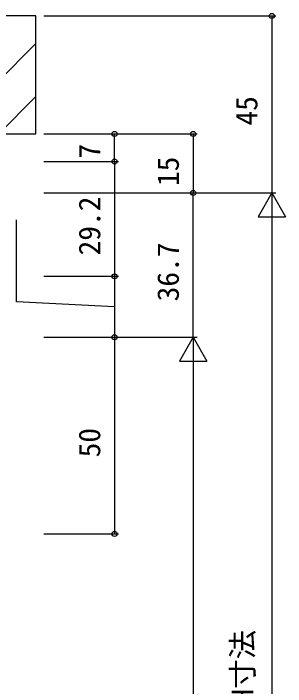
# Model space of a CAD drawing. Units: millimetres, scale not verified. Extents: x -437 to 438, y -281 to 279.
# Drawn here: x -195.2 to -126, y -20.1 to 151 of the extents above; entities that cross this region are included whole.
import ezdxf
from ezdxf.enums import TextEntityAlignment as Align

# ---------------------------------------------------------------- set-up
doc = ezdxf.new("R2010")
doc.units = ezdxf.units.MM
doc.header["$LTSCALE"] = 2
for name, color, linetype in [('0-7_YKK_D', 6, 'Continuous'), ('0-9_YSS_K', 3, 'Continuous'), ('0-A_YSS_KE', 3, 'Continuous')]:
    doc.layers.add(name, color=color, linetype=linetype)
doc.styles.add('ＭＳ ゴシック', font='')
doc.styles.get('ＭＳ ゴシック').set_extended_font_data('MS Gothic')

msp = doc.modelspace()

# ---------------------------------------------------------------- linework, layer by layer
at = {"layer": '0-7_YKK_D'}
for p, q in [((-187.502, 150.397), (-128.502, 150.397)), ((-129.502, 150.397), (-129.502, 105.397)), ((-187.502, 120.397), (-148.502, 120.397)), ((-187.502, 120.397), (-168.502, 120.397)), ((-169.502, 113.4), (-169.502, 120.397)), ((-149.502, 120.397), (-149.502, 105.397)), ((-187.502, 113.4), (-168.502, 113.4)), ((-187.502, 113.4), (-168.502, 113.4)), ((-169.502, 113.4), (-169.502, 84.2)), ((-187.502, 105.397), (-128.502, 105.397)), ((-187.502, 105.397), (-148.502, 105.397)), ((-187.502, 105.397), (-148.502, 105.397)), ((-187.502, 105.397), (-128.502, 105.397)), ((-149.502, 68.7), (-149.502, 105.397)), ((-129.502, 105.397), (-133.002, 99.335)), ((-129.502, 105.397), (-126.002, 99.335)), ((-129.502, 105.397), (-129.502, 93.273)), ((-133.002, 99.335), (-126.002, 99.335)), ((-129.502, 98.397), (-129.502, -131.3)), ((-187.502, 84.2), (-168.502, 84.2)), ((-187.502, 84.2), (-168.502, 84.2)), ((-169.502, 84.2), (-169.502, 68.7)), ((-187.502, 68.7), (-148.502, 68.7)), ((-187.502, 68.7), (-148.502, 68.7)), ((-187.502, 68.7), (-168.502, 68.7)), ((-187.502, 68.7), (-168.502, 68.7)), ((-169.502, 68.7), (-169.502, 18.7)), ((-149.502, 68.7), (-153.002, 62.638)), ((-149.502, 68.7), (-146.002, 62.638)), ((-149.502, 68.7), (-149.502, 56.576)), ((-153.002, 62.638), (-146.002, 62.638)), ((-149.502, 61.7), (-149.502, -127.697)), ((-187.502, 18.7), (-168.502, 18.7))]:
    msp.add_line(p, q, dxfattribs=at)
msp.add_lwpolyline([(-169.502, 76.45), (-194.502, 77.7), (-194.502, 98.575)], dxfattribs=at)
for centre in [(-129.502, 150.397), (-169.502, 120.397), (-149.502, 120.397), (-169.502, 113.4), (-169.502, 113.4), (-149.502, 105.397), (-149.502, 105.397), (-169.502, 84.2), (-169.502, 84.2), (-169.502, 68.7), (-169.502, 68.7), (-169.502, 18.7)]:
    msp.add_circle(centre, 0.637, dxfattribs=at)
at = {"layer": '0-9_YSS_K'}
for p, q in [((-212.498, 120.4), (-189.502, 143.396)), ((-199.028, 120.4), (-189.502, 129.925))]:
    msp.add_line(p, q, dxfattribs=at)
at = {"layer": '0-A_YSS_KE'}
for p, q in [((-189.502, 150.4), (-201.502, 150.4)), ((-189.502, 120.4), (-189.502, 150.4)), ((-229.502, 120.4), (-189.502, 120.4))]:
    msp.add_line(p, q, dxfattribs=at)

# ---------------------------------------------------------------- texts
at = {"layer": '0-7_YKK_D', "style": 'ＭＳ ゴシック'}
for s, p in [('45', (-131.502, 122.528)), ('7', (-171.502, 114.15)), ('15', (-151.502, 107.144)), ('29.2', (-171.502, 89.51)), ('36.7', (-151.502, 77.823)), ('50', (-171.502, 38.16)), ('既設枠BH寸法', (-132.525, -50.67))]:
    msp.add_text(s, height=5.499, rotation=90, dxfattribs=at).set_placement(p, align=Align.BOTTOM_LEFT)

doc.saveas('drawing.dxf')
